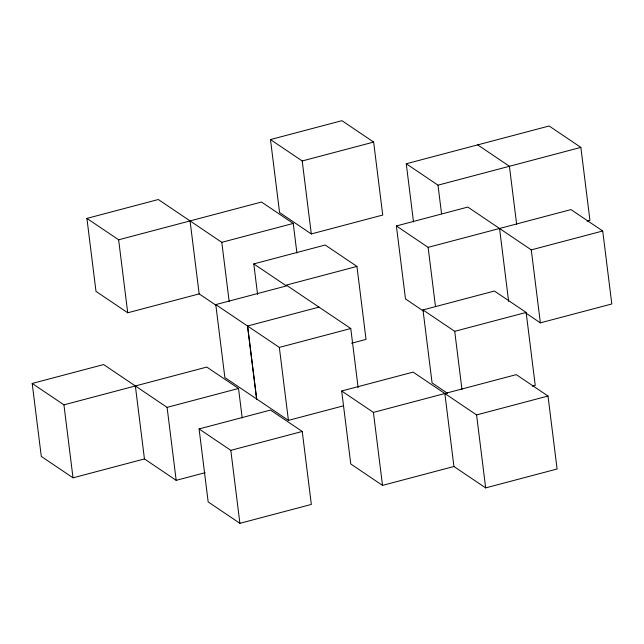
<?xml version="1.0" encoding="UTF-8"?>
<svg xmlns="http://www.w3.org/2000/svg" width="644" height="644" viewBox="0 0 644 644"><rect width="100%" height="100%" fill="white"/><g stroke="black" fill="none" stroke-linecap="round" stroke-linejoin="round"><path stroke-width="0.97" d="M270.48 139.563L341.916 120.678L373.641 142.083L382.737 215.056L311.302 233.941L279.577 212.536L270.48 139.563L302.213 160.968L373.641 142.083M216.239 305.417L199.157 293.897L127.729 312.783L95.996 291.378L86.908 218.397L158.335 199.511L221.794 242.321L293.229 223.436L296.916 253.02M86.908 218.397L118.633 239.801L261.496 202.031L293.229 223.436M413.512 221.947L406.259 163.761L549.123 125.991L580.856 147.395L589.944 220.369L587.046 221.133M406.259 163.761L437.992 185.166L580.856 147.395M423.374 311.004L405.478 298.937L396.39 225.955L467.818 207.07L531.276 249.88L602.712 230.995L611.8 303.968L540.372 322.853L525.721 312.976M257.592 294.477L253.784 263.903L325.22 245.018L356.945 266.423L366.034 339.396L351.56 343.228M396.39 225.955L428.115 247.36L570.978 209.59L602.712 230.995M356.945 266.423L285.517 285.308L253.784 263.903M343.445 405.833L288.423 420.379L224.869 377.577L215.78 304.604L287.208 285.719L350.771 328.521L358.136 387.688M319.038 307.116L247.505 326.009L256.594 398.982M205.138 472.688L176.182 480.344L144.449 458.939L73.022 477.824L41.288 456.419L32.2 383.446L103.628 364.56L167.094 407.362L238.522 388.477L242.208 418.069M215.78 304.604L279.335 347.406L350.771 328.521M32.2 383.446L63.933 404.843L206.788 367.072L238.522 388.477M447.532 393.323L432.076 382.89L422.987 309.917L494.415 291.032L526.148 312.437L535.236 385.41L532.338 386.175M422.987 309.917L454.72 331.322L526.148 312.437M341.682 390.997L413.11 372.111L476.576 414.921L548.004 396.036L557.092 469.009L485.665 487.894L453.931 466.498L382.504 485.383L350.771 463.978L341.682 390.997L373.415 412.401L516.271 374.631L548.004 396.036M199.085 428.944L270.512 410.059L302.245 431.464L311.334 504.437L239.898 523.322L208.173 501.918L199.085 428.944L230.81 450.349L302.245 431.464M477.695 144.876L509.42 166.281L516.673 224.466M531.276 249.88L540.372 322.853M499.551 228.475L508.639 301.448M476.576 414.921L485.665 487.894M437.992 185.166L441.551 213.76M454.72 331.322L461.965 389.507M428.115 247.36L435.489 306.528M444.843 393.516L453.931 466.498M373.415 412.401L382.504 485.383M302.213 160.968L311.302 233.941M279.335 347.406L288.423 420.379M247.61 326.001L256.698 398.974M221.794 242.321L229.167 301.497M230.81 450.349L239.898 523.322M190.069 220.916L199.157 293.897M167.094 407.362L176.182 480.344M118.633 239.801L127.729 312.783M135.361 385.957L144.449 458.939M63.933 404.843L73.022 477.824"/></g></svg>
